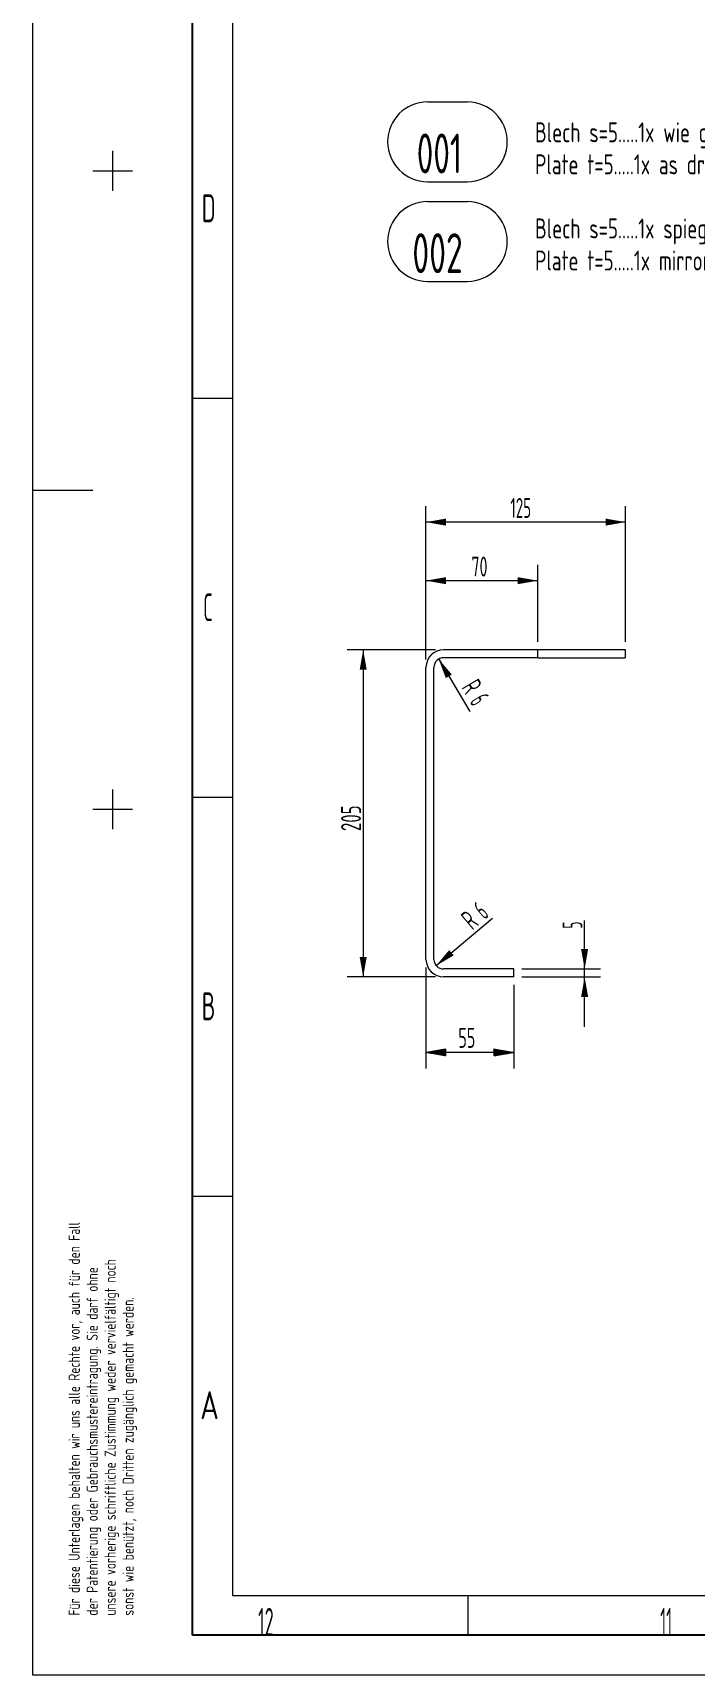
# Model space of a CAD drawing. Header units: millimetres. Extents: x 0 to 594, y 0 to 420.
# Drawn here: x 0 to 83, y 0 to 205.8 of the extents above; entities that cross this region are included whole.
import ezdxf
from ezdxf.lldxf.tags import DXFTag

# ---------------------------------------------------------------- set-up
doc = ezdxf.new("R2010")
doc.units = ezdxf.units.MM
doc.layers.add('1', color=7, linetype='Continuous', true_color=0xffffff)
doc.layers.add('101', color=7, linetype='Continuous', true_color=0xffffff)
doc.styles.add('iso-1', font='isocp.shx')
tags = doc.linetypes.add('DASHED', pattern=[25.72, 12.86, -12.86]).pattern_tags.tags
tags[6:7] = [DXFTag(74, 4), DXFTag(75, 0), DXFTag(340, '0'), DXFTag(46, 0.0), DXFTag(50, 0.0), DXFTag(44, 0.0), DXFTag(45, 0.0)]
tags[4:5] = [DXFTag(74, 4), DXFTag(75, 0), DXFTag(340, '0'), DXFTag(46, 0.0), DXFTag(50, 0.0), DXFTag(44, 0.0), DXFTag(45, 0.0)]
doc.dimstyles.get("Standard").update_dxf_attribs({"dimtxt": 0.18, "dimasz": 0.18, "dimexe": 0.18, "dimexo": 0.0625, "dimgap": 0.09, "dimtad": 0, "dimtih": 1, "dimtoh": 1, "dimdec": 4, "dimzin": 0, "dimdsep": 46, "dimtxsty": 'Standard', "dimcen": 0.09, "dimadec": 0, "dimazin": 0, "dimtfac": 1, "dimtdec": 4, "dimtofl": 0, "dimtmove": 0, "dimatfit": 3, "dimfxl": 1, "dimtolj": 1, "dimtzin": 0, "dimarcsym": 0})

# ---------------------------------------------------------------- blocks, each defined once
blk = doc.blocks.new('GROUPED_GEOM8')
at = {"layer": '1', "color": 4, "lineweight": 18}
for p, q in [((49.46, 197.15), (54.46, 197.15)), ((49.46, 187.15), (54.46, 187.15))]:
    blk.add_line(p, q, dxfattribs=at)
for centre, start, end in [((49.46, 192.15), 90, 269.9999), ((54.46, 192.15), 270, 89.9999)]:
    blk.add_arc(centre, 5, start, end, dxfattribs=at)
at = {"layer": '1', "color": 2, "linetype": 'Continuous', "lineweight": 18, "insert": (48.11, 188.19), "char_height": 5, "attachment_point": 7, "line_spacing_factor": 0.963855, "style": 'iso-1'}
blk.add_mtext('\\W0.6756;001', dxfattribs=at)
blk = doc.blocks.new('GROUPED_GEOM12')
at = {"layer": '1', "color": 4, "lineweight": 18}
for p, q in [((49.46, 184.65), (54.46, 184.65)), ((49.46, 174.65), (54.46, 174.65))]:
    blk.add_line(p, q, dxfattribs=at)
for centre, start, end in [((49.46, 179.65), 90, 269.9999), ((54.46, 179.65), 270, 89.9999)]:
    blk.add_arc(centre, 5, start, end, dxfattribs=at)
at = {"layer": '1', "color": 2, "linetype": 'Continuous', "lineweight": 18, "insert": (47.56, 175.69), "char_height": 5, "attachment_point": 7, "line_spacing_factor": 0.963855, "style": 'iso-1'}
blk.add_mtext('\\W0.6850;002', dxfattribs=at)
blk = doc.blocks.new('_U65')
at = {"layer": '1', "color": 3, "lineweight": 13}
for p, q in [((50.47, 128.49), (39.4, 128.49)), ((41.4, 128.49), (41.4, 87.49)), ((50.47, 87.49), (39.4, 87.49))]:
    blk.add_line(p, q, dxfattribs=at)
at = {"layer": '1', "color": 3, "lineweight": 25}
for points in [[(41.4, 128.49), (41.84, 125.99), (40.96, 125.99)], [(41.4, 87.49), (40.96, 89.99), (41.84, 89.99)]]:
    blk.add_solid(points, dxfattribs=at)
at = {"layer": '1', "color": 2, "linetype": 'Continuous', "lineweight": 18, "insert": (41.13, 105.77), "char_height": 2.5, "attachment_point": 7, "rotation": 90, "line_spacing_factor": 0.963855, "style": 'iso-1'}
blk.add_mtext('\\W0.6850;205', dxfattribs=at)
blk = doc.blocks.new('_U66')
at = {"layer": '1', "color": 3, "lineweight": 13}
for p, q in [((69.15, 81.24), (69.15, 94.55)), ((61.27, 88.49), (71.15, 88.49)), ((61.27, 87.49), (71.15, 87.49))]:
    blk.add_line(p, q, dxfattribs=at)
at = {"layer": '1', "color": 3, "lineweight": 25}
for points in [[(69.15, 88.49), (68.71, 90.99), (69.59, 90.99)], [(69.15, 87.49), (69.59, 84.99), (68.71, 84.99)]]:
    blk.add_solid(points, dxfattribs=at)
at = {"layer": '1', "color": 2, "linetype": 'Continuous', "lineweight": 18, "insert": (68.88, 93.55), "char_height": 2.5, "attachment_point": 7, "rotation": 90, "line_spacing_factor": 0.963855, "style": 'iso-1'}
blk.add_mtext('\\W0.5404;5', dxfattribs=at)
blk = doc.blocks.new('_U72')
at = {"layer": '1', "color": 3, "lineweight": 13}
blk.add_line((50.86, 127.32), (54.75, 120.75), dxfattribs=at)
at = {"layer": '1', "color": 3, "lineweight": 25}
blk.add_solid([(50.86, 127.32), (52.51, 125.39), (51.75, 124.94)], dxfattribs=at)
at = {"layer": '1', "color": 2, "linetype": 'Continuous', "lineweight": 18, "char_height": 2.5, "attachment_point": 7, "rotation": 300.6271, "line_spacing_factor": 0.963855, "style": 'iso-1'}
for s, insert in [('\\W0.6380;R', (53.64, 123.76)), ('\\W0.5404;6', (54.67, 122.02))]:
    blk.add_mtext(s, dxfattribs=dict(at, insert=insert))
blk = doc.blocks.new('_U73')
at = {"layer": '1', "color": 3, "lineweight": 13}
blk.add_line((50.55, 88.91), (57.59, 94.88), dxfattribs=at)
at = {"layer": '1', "color": 3, "lineweight": 25}
blk.add_solid([(50.55, 88.91), (52.17, 90.86), (52.74, 90.19)], dxfattribs=at)
at = {"layer": '1', "color": 2, "linetype": 'Continuous', "lineweight": 18, "char_height": 2.5, "attachment_point": 7, "rotation": 40.3238, "line_spacing_factor": 0.963855, "style": 'iso-1'}
for s, insert in [('\\W0.5404;6', (56.62, 94.59)), ('\\W0.6380;R', (55.08, 93.29))]:
    blk.add_mtext(s, dxfattribs=dict(at, insert=insert))
blk = doc.blocks.new('_U88')
at = {"layer": '1', "color": 3, "lineweight": 13}
for p, q in [((49.27, 127.29), (49.27, 139.15)), ((63.27, 129.49), (63.27, 139.15)), ((63.27, 137.15), (49.27, 137.15))]:
    blk.add_line(p, q, dxfattribs=at)
at = {"layer": '1', "color": 3, "lineweight": 25}
for points in [[(49.27, 137.15), (51.77, 137.59), (51.77, 136.71)], [(63.27, 137.15), (60.77, 136.71), (60.77, 137.59)]]:
    blk.add_solid(points, dxfattribs=at)
at = {"layer": '1', "color": 2, "linetype": 'Continuous', "lineweight": 18, "insert": (54.96, 137.67), "char_height": 2.5, "attachment_point": 7, "line_spacing_factor": 0.963855, "style": 'iso-1'}
blk.add_mtext('\\W0.6474;70', dxfattribs=at)
blk = doc.blocks.new('_U89')
at = {"layer": '1', "color": 3, "lineweight": 13}
for p, q in [((49.27, 127.29), (49.27, 146.49)), ((74.27, 129.49), (74.27, 146.49)), ((74.27, 144.49), (49.27, 144.49))]:
    blk.add_line(p, q, dxfattribs=at)
at = {"layer": '1', "color": 3, "lineweight": 25}
for points in [[(49.27, 144.49), (51.77, 144.93), (51.77, 144.05)], [(74.27, 144.49), (71.77, 144.05), (71.77, 144.93)]]:
    blk.add_solid(points, dxfattribs=at)
at = {"layer": '1', "color": 2, "linetype": 'Continuous', "lineweight": 18, "insert": (59.84, 145.01), "char_height": 2.5, "attachment_point": 7, "line_spacing_factor": 0.963855, "style": 'iso-1'}
blk.add_mtext('\\W0.6044;125', dxfattribs=at)

msp = doc.modelspace()

# ---------------------------------------------------------------- hatches: boundary and pattern name
at = {"layer": '1', "linetype": 'Continuous', "lineweight": 13}
h = msp.add_hatch(dxfattribs=at)
h.set_pattern_fill('ANSI31', color=3, scale=0.0062, angle=-3.7e-13, style=0)
h.paths.add_polyline_path([(49.27, 78.03), (51.77, 78.47), (51.77, 77.59)], flags=0)
h = msp.add_hatch(dxfattribs=at)
h.set_pattern_fill('ANSI31', color=3, scale=0.0062, angle=-3.8e-13, style=0)
h.paths.add_polyline_path([(60.27, 78.03), (57.77, 77.59), (57.77, 78.47)], flags=0)

# ---------------------------------------------------------------- linework, layer by layer
at = {"layer": '1', "color": 4, "linetype": 'Continuous', "lineweight": 18}
for p, q in [((0, 0), (0, 420)), ((594, 0), (0, 0))]:
    msp.add_line(p, q, dxfattribs=at)
at = {"layer": '1', "color": 4, "linetype": 'Continuous', "lineweight": 25}
for p, q in [((20, 5), (20, 415)), ((589, 5), (20, 5))]:
    msp.add_line(p, q, dxfattribs=at)
at = {"layer": '1', "color": 1, "linetype": 'Continuous', "lineweight": 13}
for p, q in [((25, 410), (25, 10)), ((25, 160), (20, 160)), ((25, 110), (20, 110)), ((25, 60), (20, 60)), ((25, 10), (584, 10)), ((54.5, 10), (54.5, 5))]:
    msp.add_line(p, q, dxfattribs=at)
at = {"layer": '1', "color": 4, "linetype": 'DASHED', "lineweight": 18}
for p, q in [((10, 191), (10, 186)), ((7.5, 188.5), (12.5, 188.5)), ((10, 111), (10, 106)), ((7.5, 108.5), (12.5, 108.5))]:
    msp.add_line(p, q, dxfattribs=at)
at = {"layer": '1', "color": 1, "linetype": 'DASHED', "lineweight": 13}
msp.add_line((0, 148.5), (7.5, 148.5), dxfattribs=at)
at = {"layer": '1', "color": 3, "linetype": 'Continuous', "lineweight": 13}
for p, q in [((49.27, 88.69), (49.27, 76.03)), ((60.27, 86.49), (60.27, 76.03)), ((60.27, 78.03), (49.27, 78.03))]:
    msp.add_line(p, q, dxfattribs=at)
at = {"layer": '101', "color": 7, "linetype": 'Continuous', "lineweight": 18}
for p, q in [((62.87, 128.49), (51.47, 128.49)), ((63.27, 128.49), (62.87, 128.49)), ((70.1, 128.49), (63.27, 128.49)), ((63.27, 127.49), (63.27, 128.49)), ((70.39, 128.49), (70.1, 128.49)), ((74.15, 128.49), (70.39, 128.49)), ((74.27, 128.49), (74.15, 128.49)), ((74.27, 127.49), (74.27, 128.49)), ((49.27, 89.69), (49.27, 126.29)), ((50.27, 89.69), (50.27, 126.29)), ((62.87, 127.49), (51.47, 127.49)), ((63.27, 127.49), (62.87, 127.49)), ((63.27, 127.49), (70.1, 127.49)), ((70.1, 127.49), (70.39, 127.49)), ((70.39, 127.49), (74.15, 127.49)), ((74.27, 127.49), (74.15, 127.49)), ((59.87, 88.49), (51.47, 88.49)), ((59.87, 87.49), (51.47, 87.49)), ((60.27, 88.49), (59.87, 88.49)), ((60.27, 87.49), (59.87, 87.49)), ((60.27, 87.49), (60.27, 88.49))]:
    msp.add_line(p, q, dxfattribs=at)
for centre, radius, start, end in [((51.47, 126.29), 2.2, 90, 180), ((51.47, 126.29), 1.2, 90, 180), ((51.47, 89.69), 2.2, 180, 270), ((51.47, 89.69), 1.2, 180, 270)]:
    msp.add_arc(centre, radius, start, end, dxfattribs=at)

# ---------------------------------------------------------------- block references
at = {"layer": '1', "color": 4, "linetype": 'Continuous', "lineweight": 18}
for name in ['GROUPED_GEOM8', 'GROUPED_GEOM12']:
    msp.add_blockref(name, (0, 0), dxfattribs=at)

# ---------------------------------------------------------------- texts
at = {"layer": '1', "color": 3, "linetype": 'Continuous', "lineweight": 18, "insert": (62.94, 176.02), "char_height": 2.5, "attachment_point": 7, "line_spacing_factor": 0.963855, "style": 'iso-1'}
msp.add_mtext('\\W0.7678;Blech s=5.....1x wie gezeichnet\\PPlate t=5.....1x as drawn\\P\\PBlech s=5.....1x spiegelbildlich\\PPlate t=5.....1x mirrored', dxfattribs=at)
at = {"layer": '1', "color": 1, "linetype": 'Continuous', "lineweight": 13, "char_height": 3.5, "attachment_point": 7, "line_spacing_factor": 0.963855, "style": 'iso-1'}
for s, insert in [('\\W0.6380;D', (21.17, 182.07)), ('\\W0.5104;C', (21.37, 132.07)), ('\\W0.6380;B', (21.17, 82.07)), ('\\W0.8300;A', (20.97, 32.07)), ('\\W0.5232;12', (28.23, 4.93)), ('\\W0.4763;11', (78.62, 4.93))]:
    msp.add_mtext(s, dxfattribs=dict(at, insert=insert))
at = {"layer": '1', "color": 2, "linetype": 'Continuous', "lineweight": 18, "insert": (53.33, 78.61), "char_height": 2.5, "attachment_point": 7, "line_spacing_factor": 0.963855, "style": 'iso-1'}
msp.add_mtext('\\W0.6474;55', dxfattribs=at)
at = {"layer": '1', "color": 1, "linetype": 'Continuous', "lineweight": 13, "insert": (13.06, 7.46), "char_height": 1.4, "attachment_point": 7, "rotation": 90, "line_spacing_factor": 0.963855, "style": 'iso-1'}
msp.add_mtext('\\W0.8424;Für diese Unterlagen behalten wir uns alle Rechte vor, auch für den Fall\\Pder Patentierung oder Gebrauchsmustereintragung. Sie darf ohne\\Punsere vorherige schriftliche Zustimmung weder vervielfältigt noch\\Psonst wie benützt, noch Dritten zugänglich gemacht werden.', dxfattribs=at)

# ---------------------------------------------------------------- dimensions: what is measured, and where the dimension line sits
at = {"layer": '1', "color": 2, "linetype": 'Continuous', "lineweight": 18}
for base, p1, p2, angle, text, picture, middle in [((74.27, 144.49), (49.27, 123.73), (74.27, 128.49), 180, '\\C2;125', '_U89', (61.77, 144.49)), ((63.27, 137.15), (49.27, 122.3), (63.27, 128.49), 180, '\\C2;70', '_U88', (56.27, 137.15)), ((41.4, 87.49), (51.47, 128.49), (51.47, 87.49), 90, '\\C2;205', '_U65', (41.4, 107.99)), ((69.15, 87.49), (60.27, 88.49), (60.27, 87.49), 90, '\\C2;5', '_U66', (69.15, 96.28))]:
    dim = msp.add_linear_dim(base=base, p1=p1, p2=p2, angle=angle, text=text, dimstyle='Standard', override={"dimtxt": 2.5, "dimasz": 2.5, "dimexe": 2, "dimexo": 1, "dimgap": 1.25, "dimtad": 1, "dimtih": 0, "dimtoh": 0, "dimdec": 1, "dimlfac": 1, "dimzin": 8, "dimdsep": 44, "dimlunit": 2, "dimpost": '', "dimtxsty": 'iso-1', "dimsah": 1, "dimse1": 0, "dimse2": 0, "dimsd1": 0, "dimsd2": 0, "dimclrd": 3, "dimclre": 3, "dimclrt": 2, "dimtol": 0, "dimtm": -0.1, "dimtfac": 1, "dimtdec": 2, "dimtofl": 1, "dimtmove": 0, "dimtzin": 8, "dimlwd": 13, "dimlwe": 13}, dxfattribs=at)
    dim.commit()
    dim.dimension.update_dxf_attribs({"geometry": picture, "text_midpoint": middle, "dimtype": 160})
for center, mpoint, picture, middle in [((51.47, 126.29), (50.86, 127.32), '_U72', (59.51, 123.37)), ((51.47, 89.69), (50.55, 88.91), '_U73', (64.96, 95.78))]:
    dim = msp.add_radius_dim(center=center, mpoint=mpoint, text='R\\C2;6', dimstyle='Standard', override={"dimtxt": 2.5, "dimasz": 2.5, "dimexe": 2, "dimexo": 1, "dimgap": 1.25, "dimtad": 1, "dimtih": 0, "dimtoh": 0, "dimdec": 1, "dimlfac": 1, "dimzin": 8, "dimdsep": 44, "dimlunit": 2, "dimpost": '', "dimtxsty": 'iso-1', "dimsah": 1, "dimse1": 0, "dimse2": 0, "dimsd1": 0, "dimsd2": 0, "dimclrd": 3, "dimclre": 3, "dimclrt": 2, "dimtol": 0, "dimtm": -0.1, "dimtfac": 1, "dimtdec": 2, "dimtmove": 0, "dimatfit": 2, "dimtzin": 8, "dimlwd": 13, "dimlwe": 13}, dxfattribs=at)
    dim.commit()
    dim.dimension.update_dxf_attribs({"geometry": picture, "text_midpoint": middle, "dimtype": 164})

doc.saveas('drawing.dxf')
